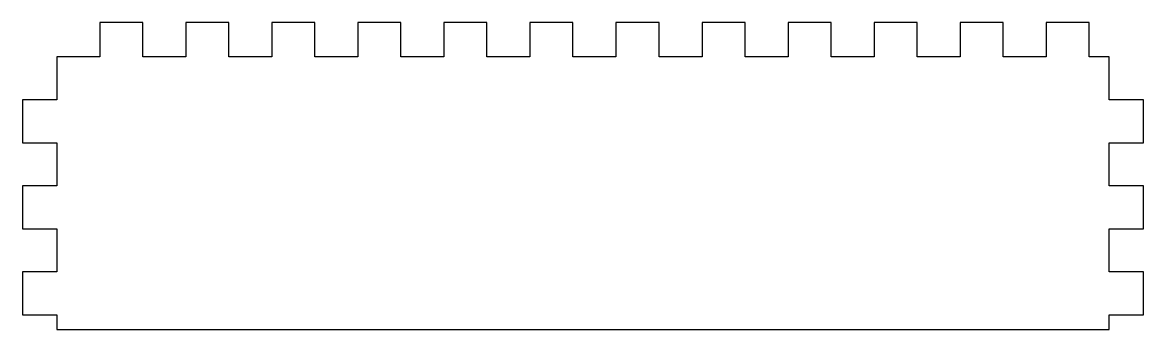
# Model space of a CAD drawing. Header units: millimetres. Extents: x -96 to 99, y 196 to 249.
import ezdxf

# ---------------------------------------------------------------- set-up
doc = ezdxf.new("R2010")
doc.units = ezdxf.units.MM
doc.layers.get('0').update_dxf_attribs({"linetype": 'CONTINUOUS'})

msp = doc.modelspace()

# ---------------------------------------------------------------- linework, layer by layer
msp.add_lwpolyline([(93.34, 243.47), (89.84, 243.47), (89.84, 249.47), (82.34, 249.47), (82.34, 243.47), (74.84, 243.47), (74.84, 249.47), (67.34, 249.47), (67.34, 243.47), (59.84, 243.47), (59.84, 249.47), (52.34, 249.47), (52.34, 243.47), (44.84, 243.47), (44.84, 249.47), (37.34, 249.47), (37.34, 243.47), (29.84, 243.47), (29.84, 249.47), (22.34, 249.47), (22.34, 243.47), (14.84, 243.47), (14.84, 249.47), (7.34, 249.47), (7.34, 243.47), (-0.16, 243.47), (-0.16, 249.47), (-7.66, 249.47), (-7.66, 243.47), (-15.16, 243.47), (-15.16, 249.47), (-22.66, 249.47), (-22.66, 243.47), (-30.16, 243.47), (-30.16, 249.47), (-37.66, 249.47), (-37.66, 243.47), (-45.16, 243.47), (-45.16, 249.47), (-52.66, 249.47), (-52.66, 243.47), (-60.16, 243.47), (-60.16, 249.47), (-67.66, 249.47), (-67.66, 243.47), (-75.16, 243.47), (-75.16, 249.47), (-82.66, 249.47), (-82.66, 243.47), (-90.16, 243.47), (-90.16, 235.97), (-96.16, 235.97), (-96.16, 228.47), (-90.16, 228.47), (-90.16, 220.97), (-96.16, 220.97), (-96.16, 213.47), (-90.16, 213.47), (-90.16, 205.97), (-96.16, 205.97), (-96.16, 198.47), (-90.16, 198.47), (-90.16, 195.92), (93.34, 195.92), (93.34, 198.47), (99.34, 198.47), (99.34, 205.97), (93.34, 205.97), (93.34, 213.47), (99.34, 213.47), (99.34, 220.97), (93.34, 220.97), (93.34, 228.47), (99.34, 228.47), (99.34, 235.97), (93.34, 235.97)], close=True)

doc.saveas('drawing.dxf')
